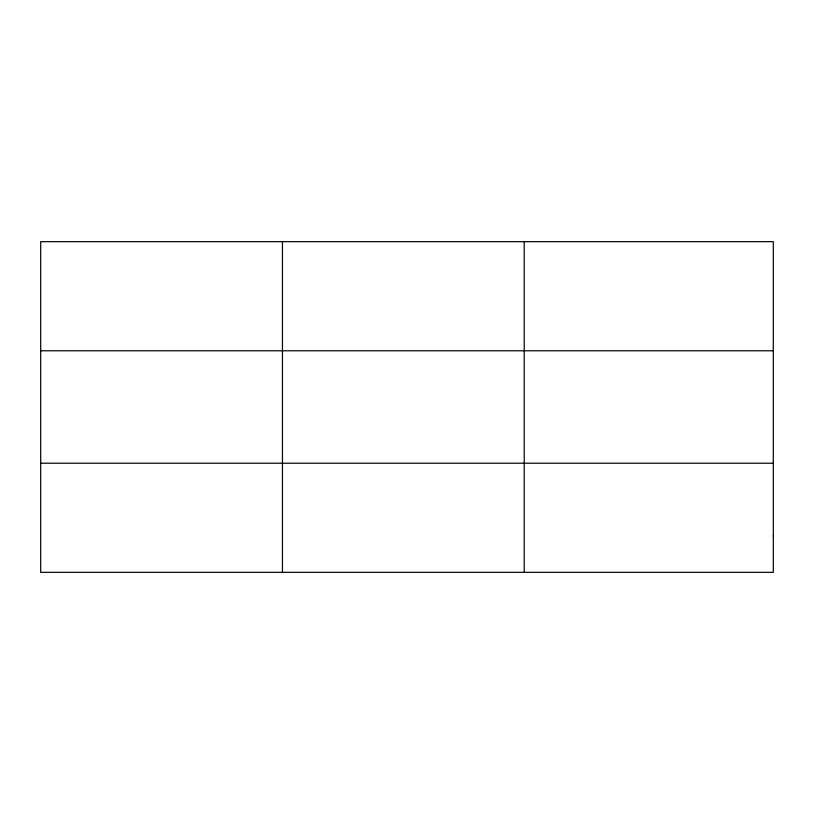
<?xml version="1.0" encoding="UTF-8"?>
<svg xmlns="http://www.w3.org/2000/svg" width="814" height="814" viewBox="0 0 814 814"><rect width="100%" height="100%" fill="white"/><g stroke="black" fill="none" stroke-linecap="round" stroke-linejoin="round"><path stroke-width="1.22" d="M282.458 572.334L282.458 241.666M524.216 572.334L524.216 241.666M40.7 350.783L773.3 350.783M40.7 463.217L773.3 463.217M773.3 535.958L773.3 572.334L40.7 572.334L40.7 241.666L773.3 241.666L773.3 535.958"/></g></svg>
